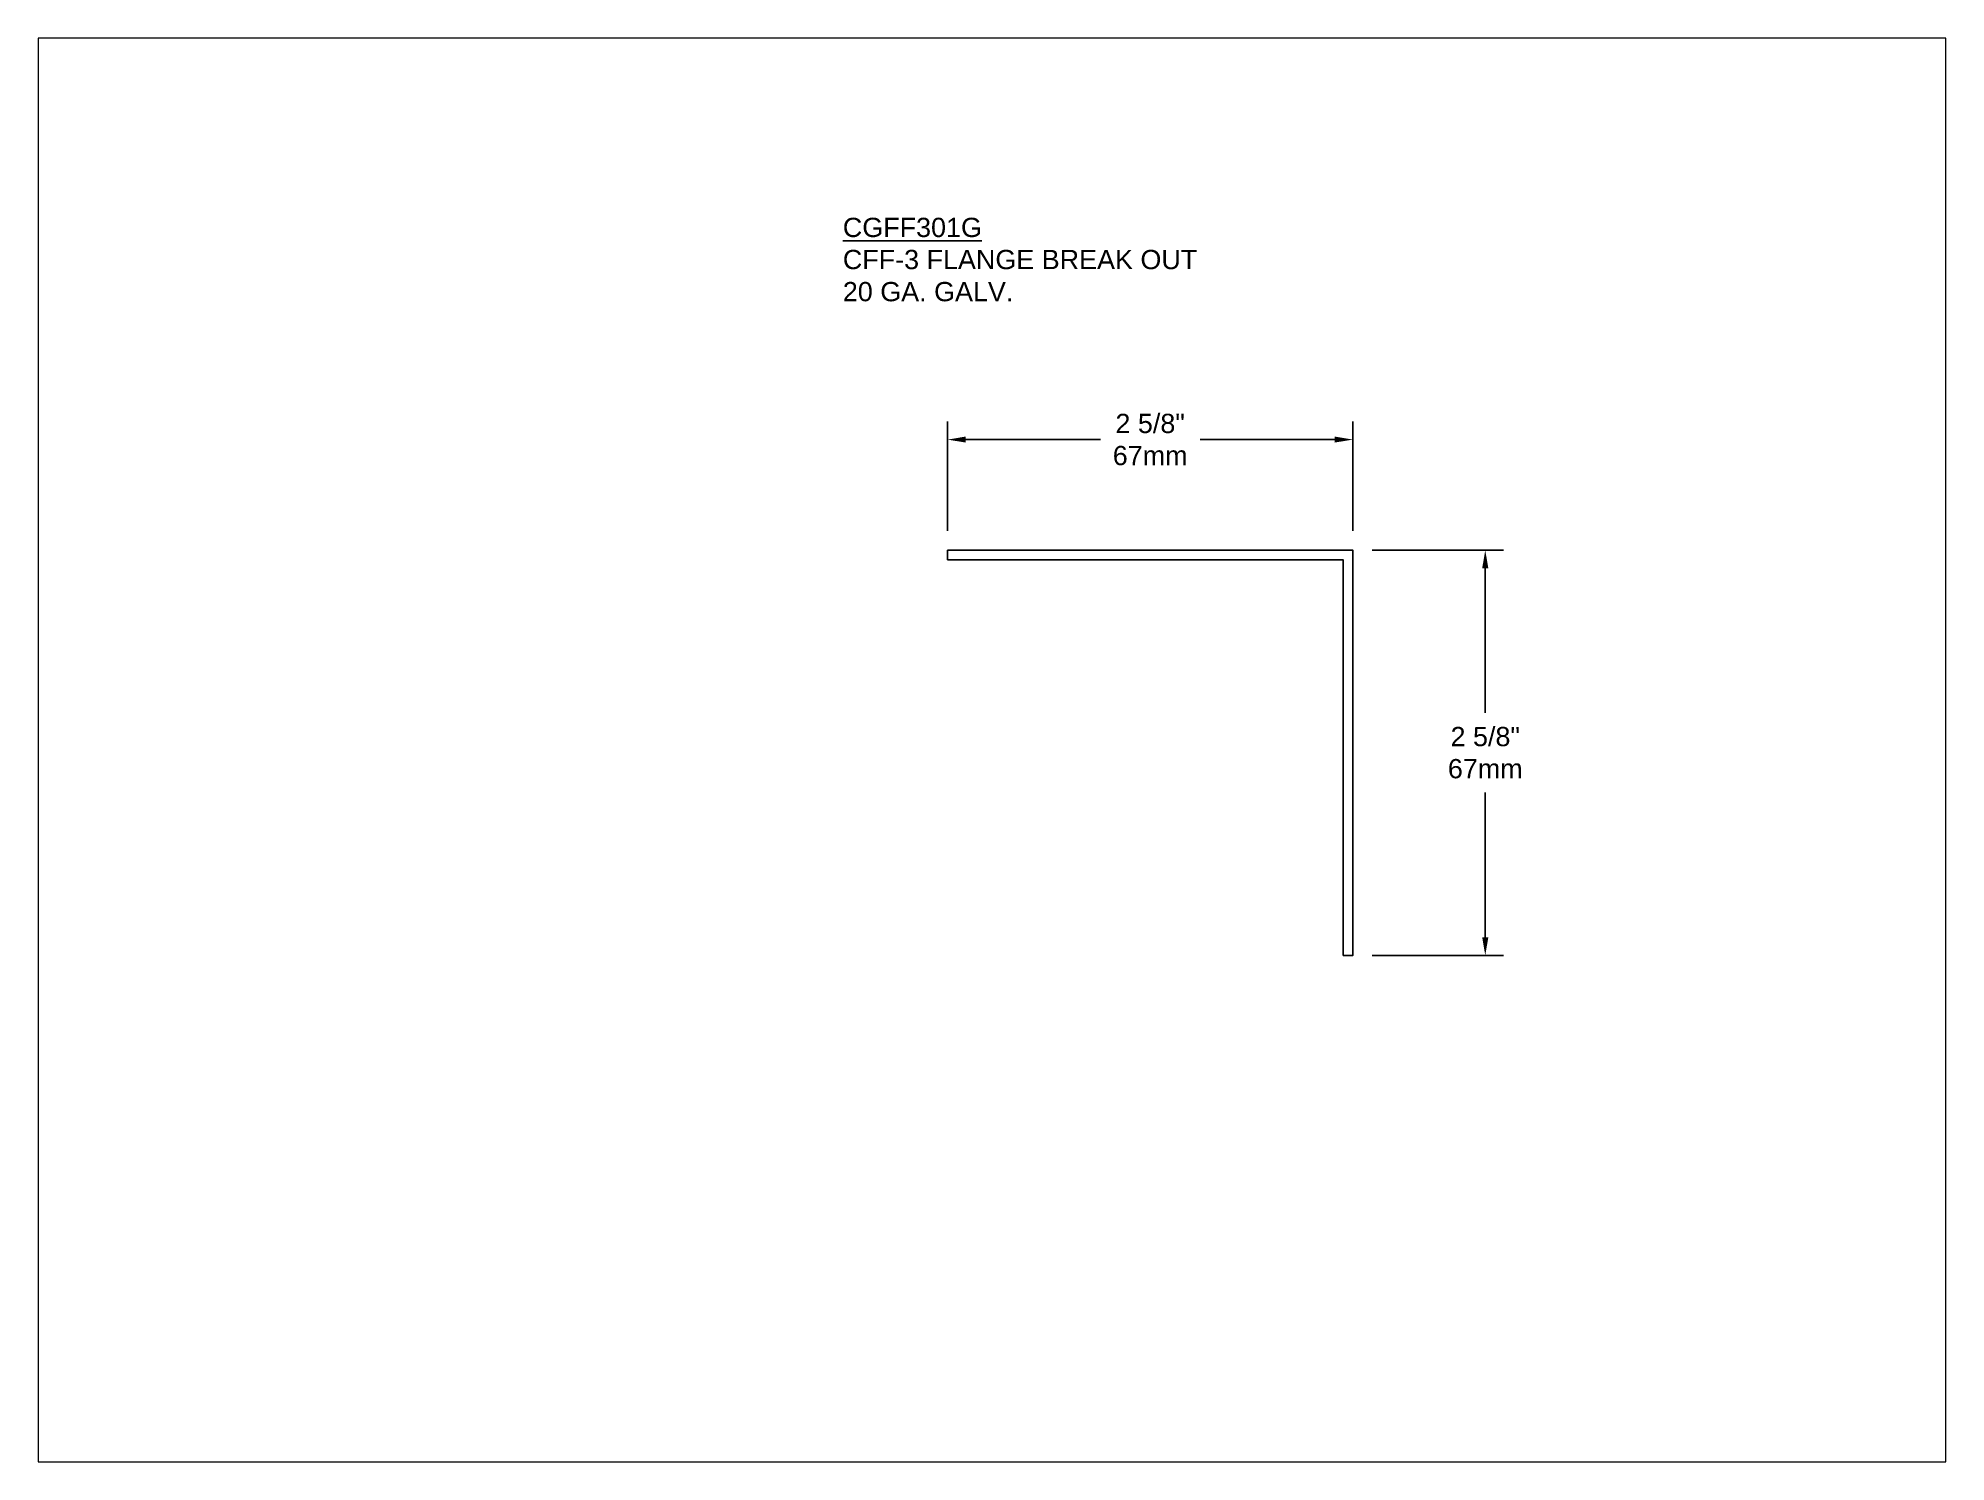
# Paper-space layout 'Breakout' of a CAD drawing. Header units: inches. Extents: x 0 to 9.99, y 0 to 7.46.
# The model-space entities are those that its viewports show. They can reach past a viewport. Long polylines and large blocks are cut down to what shows.
import ezdxf

# ---------------------------------------------------------------- set-up
doc = ezdxf.new("R2010")
doc.units = ezdxf.units.IN
doc.header["$MEASUREMENT"] = 0
for name, color, linetype in [('Dimensions', 3, 'Continuous'), ('Metals', 7, 'Continuous'), ('Text', 2, 'Continuous')]:
    doc.layers.add(name, color=color, linetype=linetype)
doc.styles.add('Arial', font='arial.ttf', dxfattribs={"height": 0.125})
doc.dimstyles.new('ARIAL', dxfattribs={"dimtxt": 0.1175, "dimasz": 0.1175, "dimexe": 0.1175, "dimexo": 0.125, "dimgap": 0.09, "dimtad": 0, "dimtih": 1, "dimtoh": 1, "dimdec": 4, "dimrnd": 0.0625, "dimzin": 0, "dimdsep": 46, "dimlunit": 4, "dimtxsty": 'Arial', "dimcen": 0.09, "dimadec": 0, "dimazin": 0, "dimtfac": 1, "dimtdec": 4, "dimtofl": 0, "dimtmove": 0, "dimatfit": 3, "dimfxl": 0, "dimfrac": 2, "dimtolj": 1, "dimtzin": 0, "dimarcsym": 0})

# ---------------------------------------------------------------- blocks, each defined once
blk = doc.blocks.new('*D7')
at = {"layer": 'Defpoints', "color": 0}
for p in [(26.197, 6.432), (26.197, 3.803), (27.056, 3.803)]:
    blk.add_point(p, dxfattribs=at)
at = {"layer": 'Dimensions', "color": 0, "lineweight": -2}
for p, q in [((26.322, 6.432), (27.174, 6.432)), ((27.056, 6.315), (27.056, 5.377)), ((27.056, 3.921), (27.056, 4.859)), ((26.322, 3.803), (27.174, 3.803))]:
    blk.add_line(p, q, dxfattribs=at)
at = {"layer": 'Dimensions', "color": 0}
for points in [[(27.036, 6.315), (27.076, 6.315), (27.056, 6.432)], [(27.036, 3.921), (27.076, 3.921), (27.056, 3.803)]]:
    blk.add_solid(points, dxfattribs=at)
at = {"layer": 'Dimensions', "color": 0, "insert": (27.056, 5.118), "char_height": 0.125, "attachment_point": 5, "style": 'Arial'}
blk.add_mtext('\\A1;2 5/8"\\P67mm', dxfattribs=at)
blk = doc.blocks.new('*D8')
at = {"layer": 'Defpoints', "color": 0}
for p in [(23.568, 7.15), (23.568, 6.432), (26.197, 6.432)]:
    blk.add_point(p, dxfattribs=at)
at = {"layer": 'Dimensions', "color": 0, "lineweight": -2}
for p, q in [((23.568, 6.557), (23.568, 7.268)), ((26.197, 6.557), (26.197, 7.268)), ((23.686, 7.15), (24.559, 7.15)), ((26.079, 7.15), (25.206, 7.15))]:
    blk.add_line(p, q, dxfattribs=at)
at = {"layer": 'Dimensions', "color": 0}
for points in [[(23.686, 7.17), (23.686, 7.131), (23.568, 7.15)], [(26.079, 7.17), (26.079, 7.131), (26.197, 7.15)]]:
    blk.add_solid(points, dxfattribs=at)
at = {"layer": 'Dimensions', "color": 0, "insert": (24.882, 7.15), "char_height": 0.125, "attachment_point": 5, "style": 'Arial'}
blk.add_mtext('\\A1;2 5/8"\\P67mm', dxfattribs=at)

msp = doc.modelspace()

# ---------------------------------------------------------------- linework, layer by layer
at = {"layer": 'Metals'}
msp.add_lwpolyline([(23.56805, 6.36954), (26.13441, 6.36954), (26.13441, 3.80318), (26.19691, 3.80318), (26.19691, 6.43204), (23.56805, 6.43204)], close=True, dxfattribs=at)

# ---------------------------------------------------------------- texts
at = {"layer": 'Text', "insert": (22.88825, 8.5897), "char_height": 0.125, "width": 3.3125, "attachment_point": 1, "style": 'Arial'}
msp.add_mtext('{\\LCGFF301G\\P}CFF-3 FLANGE BREAK OUT\\P20 GA. GALV.', dxfattribs=at)

# ---------------------------------------------------------------- dimensions: what is measured, and where the dimension line sits
at = {"layer": 'Dimensions'}
dim = msp.add_linear_dim(base=(23.56805, 7.15017), p1=(26.19691, 6.43204), p2=(23.56805, 6.43204), text='<>\\P67mm', dimstyle='ARIAL', dxfattribs=at)
dim.commit()
dim.dimension.update_dxf_attribs({"geometry": '*D8', "text_midpoint": (24.88248, 7.15017)})
dim = msp.add_linear_dim(base=(27.05608, 3.80318), p1=(26.19691, 6.43204), p2=(26.19691, 3.80318), angle=90, text='<>\\P67mm', dimstyle='ARIAL', dxfattribs=at)
dim.commit()
dim.dimension.update_dxf_attribs({"geometry": '*D7', "text_midpoint": (27.05608, 5.11761)})

psp = doc.layouts.new('Breakout')

# ---------------------------------------------------------------- viewports
at = {"layer": '0'}
psp.add_viewport(center=(4.9966, 3.7304), size=(9.9933, 7.460547), view_center_point=(23.85591, 5.13582), view_height=9.2393603, dxfattribs=at)

doc.saveas('drawing.dxf')
